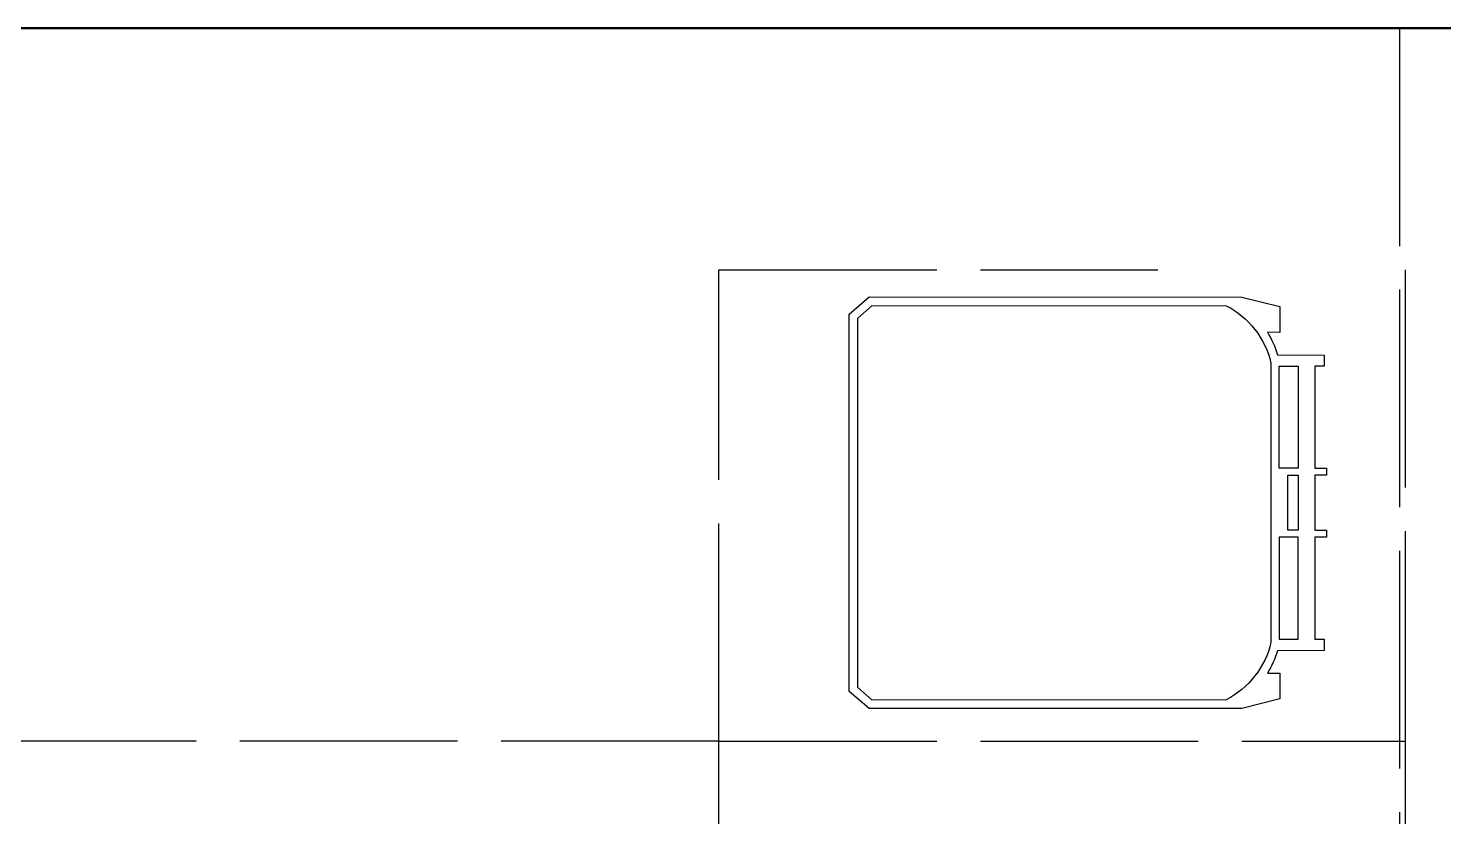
# Model space of a CAD drawing. Header units: millimetres. Extents: x 44692 to 333458, y -26854 to 14445.
# Drawn here: x 314567 to 316217, y -14691 to -13771 of the extents above; entities that cross this region are included whole.
import ezdxf

# ---------------------------------------------------------------- set-up
doc = ezdxf.new("R2010")
doc.units = ezdxf.units.MM
doc.header["$LTSCALE"] = 100
doc.linetypes.add('DASHEDX2', pattern=[3.048, 2.54, -0.508])
for name, color, linetype in [('Area circulacion', 50, 'DASHEDX2'), ('Area proceso', 90, 'DASHEDX2'), ('Transporte semielaborado', 30, 'Continuous')]:
    doc.layers.add(name, color=color, linetype=linetype)
doc.layers.add('Paredes', color=7, linetype='Continuous', lineweight=50)

msp = doc.modelspace()

# ---------------------------------------------------------------- linework, layer by layer
at = {"layer": 'Area circulacion'}
msp.add_line((316165.645, -13771.147), (316165.645, -16365.7), dxfattribs=at)
at = {"layer": 'Area proceso'}
for p, q in [((315372.187, -14602.842), (315372.187, -14052.842)), ((315372.187, -14052.842), (315883.805, -14052.842)), ((316172.187, -14052.842), (316172.187, -14602.842)), ((315372.187, -14602.842), (314556.187, -14602.842)), ((315372.187, -15425.842), (315372.187, -14602.842)), ((315372.187, -14602.842), (316172.187, -14602.842)), ((316172.187, -14602.842), (316172.187, -15425.842))]:
    msp.add_line(p, q, dxfattribs=at)
at = {"layer": 'Paredes'}
msp.add_line((319434.663, -13771.147), (313756.187, -13771.147), dxfattribs=at)
at = {"layer": 'Transporte semielaborado'}
for points in [[(316080.552, -14364.816), (316066.825, -14364.816), (316066.825, -14483.962), (316077.727, -14483.962), (316077.727, -14490.477), (316077.727, -14496.992), (316023.533, -14497.363, -0.06535175), (316011.62, -14523.531), (316026.347, -14523.422), (316026.347, -14553.533), (315981.918, -14564.526), (315547.237, -14564.812), (315524.185, -14544.694), (315524.185, -14324.669), (315524.185, -14104.645), (315547.237, -14084.526), (315981.918, -14084.812), (316026.347, -14095.805), (316026.347, -14125.917), (316011.62, -14125.807, -0.06535175), (316023.533, -14151.976), (316077.727, -14152.346), (316077.727, -14158.862), (316077.727, -14165.376), (316066.825, -14165.376), (316066.825, -14284.522), (316080.552, -14284.522), (316080.552, -14292.645), (316066.825, -14292.645), (316066.825, -14324.669), (316066.825, -14356.694), (316080.552, -14356.694)], [(315963.589, -14554.538), (315550.984, -14554.81), (315534.185, -14540.149), (315534.185, -14324.669), (315534.185, -14109.19), (315550.984, -14094.529), (315963.589, -14094.8, -0.22212915), (316015.842, -14161.923), (316015.842, -14487.415, -0.22212915)]]:
    msp.add_lwpolyline(points, format="xyb", close=True, dxfattribs=at)
for points in [[(316025.397, -14284.522), (316025.397, -14165.376), (316047.423, -14165.376), (316047.423, -14284.522), (316025.405, -14284.522)], [(316025.397, -14364.816), (316025.397, -14483.962), (316047.423, -14483.962), (316047.423, -14364.816), (316025.405, -14364.816)]]:
    msp.add_lwpolyline(points, dxfattribs=at)
msp.add_lwpolyline([(316035.41, -14292.645), (316047.423, -14292.645), (316047.423, -14324.669), (316047.423, -14356.694), (316035.41, -14356.694), (316035.41, -14324.669)], close=True, dxfattribs=at)

doc.saveas('drawing.dxf')
